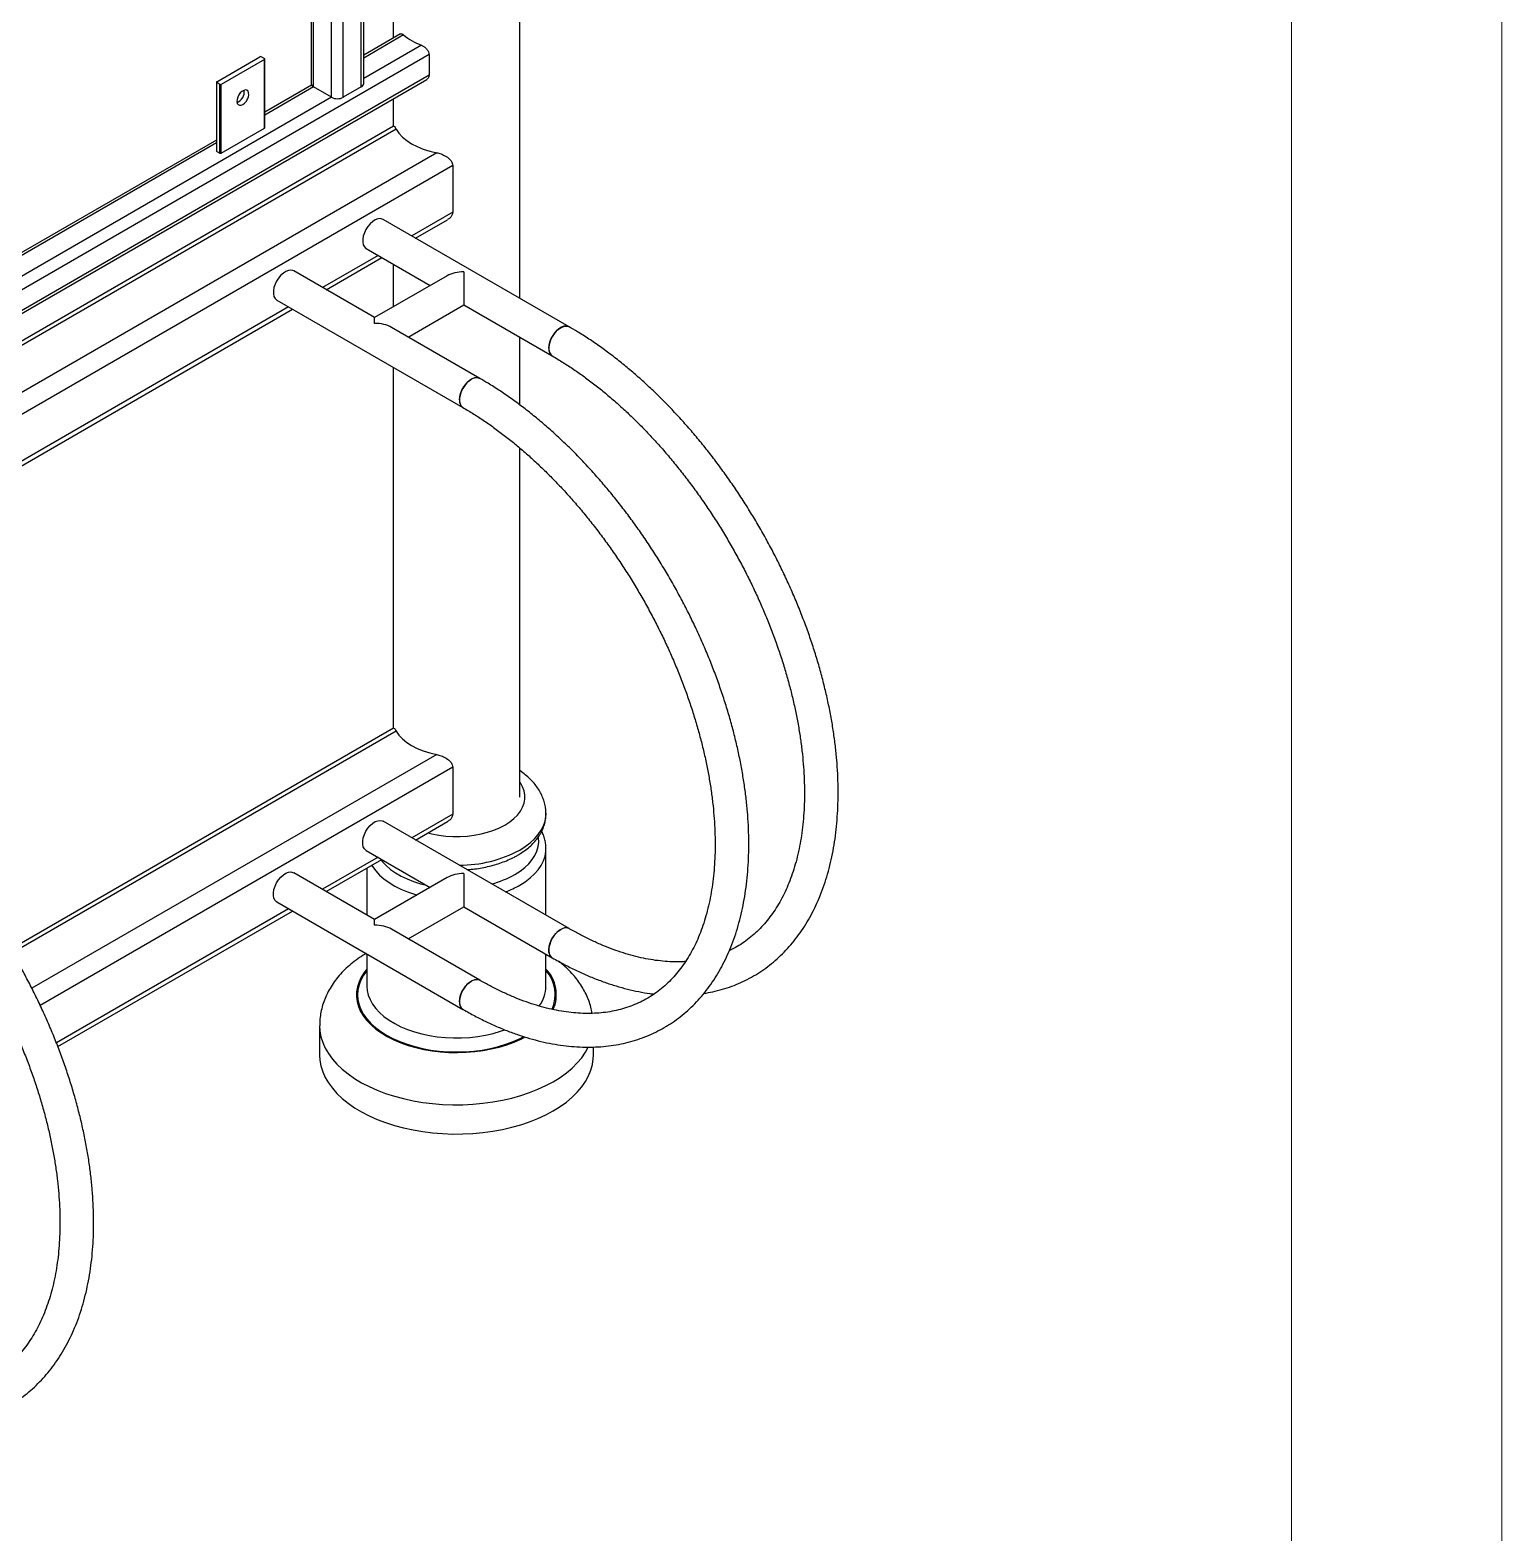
# Model space of a CAD drawing. Header units: millimetres. Extents: x 5333 to 11273, y -3184 to 1016.
# Drawn here: x 10574 to 11273, y -1076 to -362 of the extents above; entities that cross this region are included whole.
import ezdxf

# ---------------------------------------------------------------- set-up
doc = ezdxf.new("R2010")
doc.units = ezdxf.units.MM
doc.layers.add('tabelka', color=155, linetype='Continuous')

# ---------------------------------------------------------------- blocks, each defined once
blk = doc.blocks.new('izometria')
for p, q in [((-1419.06, 1828.38), (-1419.06, 2182.6)), ((-1479.36, 2102.76), (-1479.36, 1951.95)), ((-1494.46, 1928.81), (-1494.46, 2092.12)), ((-1493.29, 1930.45), (-1493.29, 2093.76)), ((-1508.6, 1923.92), (-1508.6, 2085.87)), ((-1502.95, 1923.92), (-1502.95, 2087.22)), ((-1518.26, 2080.3), (-1518.26, 1930.45)), ((-1517.09, 1928.81), (-1517.09, 2080.97)), ((-1475.84, 1953.98), (-1493.29, 1943.91)), ((-1474.34, 1953.49), (-1493.29, 1942.55)), ((-1465.86, 1948.59), (-1493.29, 1932.76)), ((-1462.25, 1944.14), (-2981.76, 1066.95)), ((-1563.05, 1931.27), (-1542.54, 1943.11)), ((-1540.42, 1941.88), (-1560.93, 1930.04)), ((-1541.84, 1943.11), (-1540.42, 1942.29)), ((-1540.42, 1909.22), (-1540.42, 1941.88)), ((-1540.28, 1909.42), (-1540.28, 1942.09)), ((-1462.25, 1944.14), (-1462.25, 1934.35)), ((-1462.25, 1934.35), (-2981.76, 1057.15)), ((-2981.76, 1055.8), (-1463.35, 1932.35)), ((-1563.2, 1931.06), (-1563.2, 1898.4)), ((-1561.64, 1930.04), (-1563.05, 1930.86)), ((-1563.05, 1898.2), (-1563.05, 1930.86)), ((-1561.64, 1897.38), (-1561.64, 1930.04)), ((-1560.93, 1897.38), (-1560.93, 1930.04)), ((-1518.01, 1929.64), (-1540.28, 1916.78)), ((-1517.09, 1928.81), (-1540.28, 1915.43)), ((-1508.6, 1923.92), (-1517.09, 1928.81)), ((-1494.46, 1928.81), (-1502.95, 1923.92)), ((-1508.6, 1923.92), (-2942.86, 1095.94)), ((-1479.36, 1923.12), (-1479.36, 1909.97)), ((-1479.08, 1910.13), (-2981.76, 1042.65)), ((-1477.85, 1908.68), (-2981.76, 1040.49)), ((-1560.93, 1897.38), (-1540.42, 1909.22)), ((-1563.2, 1903.55), (-1992.82, 1655.53)), ((-1563.2, 1902.2), (-1992.82, 1654.18)), ((-1458.62, 1897.58), (-2981.76, 1018.28)), ((-1451.02, 1891.51), (-2981.76, 1007.83)), ((-1563.05, 1898.2), (-1561.64, 1897.38)), ((-1451.02, 1891.51), (-1451.02, 1869.3)), ((-1395.71, 1814.9), (-1484.1, 1865.93)), ((-1451.02, 1869.3), (-1470.48, 1858.07)), ((-1468.6, 1856.98), (-1453.45, 1865.73)), ((-1486.48, 1848.83), (-1512.9, 1833.57)), ((-1492.1, 1852.07), (-1461.67, 1834.51)), ((-1488.1, 1819.25), (-1526.52, 1841.44)), ((-1511.03, 1832.49), (-1484.6, 1847.75)), ((-1479.36, 1844.72), (-1479.36, 1824.3)), ((-1453.67, 1839.13), (-1488.1, 1819.25)), ((-1534.52, 1827.58), (-1446.13, 1776.55)), ((-1528.91, 1824.34), (-1824.03, 1653.97)), ((-1822.16, 1652.88), (-1527.03, 1823.26)), ((-1472.1, 1810.02), (-1445.67, 1825.27)), ((-1445.67, 1825.27), (-1403.71, 1801.05)), ((-1438.14, 1790.41), (-1480.1, 1814.64)), ((-1419.06, 1777.74), (-1419.06, 1809.91)), ((-1479.36, 1795.73), (-1479.36, 1624.18)), ((-1419.06, 1591.58), (-1419.06, 1757.28)), ((-1479.08, 1624.34), (-1661.07, 1519.28)), ((-1477.85, 1622.89), (-1660.12, 1517.67)), ((-1458.62, 1611.79), (-1650.87, 1500.8)), ((-1451.02, 1605.72), (-1646.89, 1492.65)), ((-1451.02, 1605.72), (-1451.02, 1583.51)), ((-1395.71, 1529.11), (-1484.1, 1580.14)), ((-1451.02, 1583.51), (-1470.48, 1572.28)), ((-1468.6, 1571.2), (-1453.45, 1579.94)), ((-1486.48, 1563.04), (-1512.9, 1547.79)), ((-1492.1, 1566.28), (-1461.67, 1548.72)), ((-1406.71, 1535.46), (-1406.71, 1567.08)), ((-1406.71, 1566.96), (-1406.71, 1567.08)), ((-1511.03, 1546.7), (-1484.6, 1561.96)), ((-1491.71, 1557.86), (-1491.71, 1535.55)), ((-1488.1, 1533.46), (-1526.52, 1555.65)), ((-1453.67, 1553.34), (-1488.1, 1533.46)), ((-1534.52, 1541.79), (-1446.13, 1490.77)), ((-1528.91, 1538.55), (-1639.21, 1474.87)), ((-1638.51, 1473.11), (-1527.03, 1537.47)), ((-1472.1, 1524.23), (-1445.67, 1539.48)), ((-1445.67, 1539.48), (-1403.71, 1515.26)), ((-1438.14, 1504.62), (-1480.1, 1528.85)), ((-1491.71, 1517.07), (-1491.71, 1501.76)), ((-1406.71, 1501.76), (-1406.71, 1516.99)), ((-1491.71, 1501.76), (-1491.71, 1501.64)), ((-1514.21, 1482.98), (-1514.21, 1469.1)), ((-1384.21, 1469.1), (-1384.21, 1472.88))]:
    blk.add_line(p, q)
at = {"flags": 128}
for points in [[(-1550.67, 1920.45), (-1549.84, 1921.08), (-1549.08, 1921.94), (-1548.46, 1922.96), (-1548.04, 1924.05), (-1547.85, 1925.1), (-1547.91, 1926.04), (-1548.22, 1926.77), (-1548.75, 1927.22), (-1549.44, 1927.37), (-1550.25, 1927.19), (-1551.09, 1926.7), (-1551.9, 1925.95), (-1552.59, 1925), (-1553.12, 1923.94), (-1553.43, 1922.85), (-1553.49, 1921.85), (-1553.3, 1921.01), (-1552.88, 1920.41), (-1552.26, 1920.1), (-1551.5, 1920.12), (-1550.67, 1920.45)], [(-1477.85, 1908.68), (-1476.56, 1906.79), (-1474.89, 1904.99), (-1472.87, 1903.32), (-1470.53, 1901.8), (-1467.89, 1900.45), (-1465, 1899.29), (-1461.9, 1898.32), (-1458.62, 1897.58)], [(-1484.1, 1865.93), (-1484.43, 1866.09), (-1485.45, 1866.3), (-1486.58, 1866.17), (-1487.79, 1865.7), (-1489.01, 1864.92), (-1490.19, 1863.86), (-1491.27, 1862.58), (-1492.2, 1861.12), (-1492.94, 1859.57), (-1493.46, 1857.99), (-1493.72, 1856.46), (-1493.72, 1855.05), (-1493.46, 1853.82), (-1492.94, 1852.83), (-1492.2, 1852.14), (-1492.1, 1852.07)], [(-1526.52, 1841.44), (-1526.86, 1841.6), (-1527.87, 1841.81), (-1529.01, 1841.68), (-1530.22, 1841.21), (-1531.44, 1840.43), (-1532.62, 1839.37), (-1533.7, 1838.08), (-1534.63, 1836.63), (-1535.37, 1835.08), (-1535.88, 1833.5), (-1536.15, 1831.97), (-1536.15, 1830.56), (-1535.88, 1829.33), (-1535.37, 1828.34), (-1534.63, 1827.65), (-1534.52, 1827.58)], [(-1445.67, 1841.04), (-1445.67, 1839.81), (-1445.67, 1838.41), (-1445.67, 1836.9), (-1445.67, 1835.31), (-1445.67, 1833.7), (-1445.67, 1832.12), (-1445.67, 1830.61), (-1445.67, 1829.21), (-1445.67, 1827.98), (-1445.67, 1826.94), (-1445.67, 1826.14), (-1445.67, 1825.59), (-1445.67, 1825.31), (-1445.67, 1825.27)], [(-1488.1, 1816.55), (-1488.1, 1817.64), (-1488.1, 1818.47), (-1488.1, 1819.01), (-1488.1, 1819.24), (-1488.1, 1819.25)], [(-1405.37, 1804.71), (-1405.23, 1806.19), (-1404.84, 1807.75), (-1404.21, 1809.33), (-1403.37, 1810.84), (-1402.36, 1812.22), (-1401.22, 1813.4), (-1400.01, 1814.32), (-1398.79, 1814.95), (-1397.61, 1815.25), (-1396.53, 1815.21), (-1395.71, 1814.9)], [(-1395.71, 1814.9), (-1396.05, 1815.07), (-1397.06, 1815.28), (-1398.2, 1815.14), (-1399.4, 1814.67), (-1400.62, 1813.89), (-1401.8, 1812.84), (-1402.88, 1811.55), (-1403.82, 1810.1), (-1404.56, 1808.55), (-1405.07, 1806.97), (-1405.33, 1805.44), (-1405.33, 1804.02), (-1405.07, 1802.79), (-1404.56, 1801.81), (-1403.82, 1801.11), (-1403.71, 1801.05)], [(-1447.79, 1780.22), (-1447.66, 1781.7), (-1447.27, 1783.26), (-1446.64, 1784.84), (-1445.8, 1786.35), (-1444.78, 1787.72), (-1443.65, 1788.9), (-1442.44, 1789.83), (-1441.22, 1790.46), (-1440.04, 1790.76), (-1438.96, 1790.72), (-1438.13, 1790.41)], [(-1438.14, 1790.41), (-1438.47, 1790.58), (-1439.49, 1790.78), (-1440.62, 1790.65), (-1441.83, 1790.18), (-1443.05, 1789.4), (-1444.23, 1788.34), (-1445.31, 1787.06), (-1446.24, 1785.6), (-1446.98, 1784.05), (-1447.5, 1782.47), (-1447.76, 1780.94), (-1447.76, 1779.53), (-1447.5, 1778.3), (-1446.98, 1777.32), (-1446.24, 1776.62), (-1446.13, 1776.55)], [(-1477.85, 1622.89), (-1476.56, 1621), (-1474.89, 1619.2), (-1472.87, 1617.54), (-1470.53, 1616.01), (-1467.89, 1614.66), (-1465, 1613.5), (-1461.9, 1612.53), (-1458.62, 1611.79)], [(-1426.22, 1578.31), (-1423.94, 1579.77), (-1421.94, 1581.36), (-1420.24, 1583.06), (-1418.86, 1584.85), (-1417.8, 1586.72), (-1417.1, 1588.64), (-1416.74, 1590.6), (-1416.74, 1592.56), (-1417.1, 1594.51), (-1417.8, 1596.43), (-1418.86, 1598.3), (-1419.06, 1598.6)], [(-1419.15, 1566.42), (-1416.55, 1568.07), (-1414.21, 1569.85), (-1412.16, 1571.75), (-1410.42, 1573.74), (-1409, 1575.82), (-1407.91, 1577.96), (-1407.17, 1580.16), (-1406.77, 1582.38), (-1406.73, 1584.57)], [(-1406.73, 1584.57), (-1406.73, 1584.61), (-1406.74, 1584.7)], [(-1492.1, 1566.28), (-1492.2, 1566.35), (-1492.94, 1567.05), (-1493.46, 1568.03), (-1493.72, 1569.26), (-1493.72, 1570.67), (-1493.46, 1572.2), (-1492.94, 1573.78), (-1492.2, 1575.33), (-1491.27, 1576.79), (-1490.19, 1578.07), (-1489.01, 1579.13), (-1487.79, 1579.91), (-1486.58, 1580.38), (-1485.45, 1580.51), (-1484.43, 1580.3), (-1484.1, 1580.14)], [(-1462.82, 1574.53), (-1460.86, 1574.06), (-1457.62, 1573.45), (-1454.29, 1573.04), (-1450.91, 1572.84), (-1447.5, 1572.84), (-1444.12, 1573.04), (-1440.79, 1573.45), (-1437.56, 1574.06), (-1434.45, 1574.86), (-1431.5, 1575.84), (-1428.75, 1576.99), (-1426.22, 1578.31)], [(-1421.55, 1554.81), (-1419.05, 1556.4), (-1416.82, 1558.12), (-1414.88, 1559.95), (-1413.25, 1561.88), (-1411.95, 1563.9), (-1410.99, 1565.97), (-1410.37, 1568.09), (-1410.11, 1570.24), (-1410.2, 1572.38), (-1410.22, 1572.56)], [(-1419.15, 1549.73), (-1416.55, 1551.38), (-1414.21, 1553.16), (-1412.16, 1555.06), (-1410.42, 1557.05), (-1409, 1559.13), (-1407.91, 1561.27), (-1407.17, 1563.46), (-1406.77, 1565.69), (-1406.71, 1566.96)], [(-1534.52, 1541.79), (-1534.63, 1541.86), (-1535.37, 1542.55), (-1535.88, 1543.54), (-1536.15, 1544.77), (-1536.15, 1546.18), (-1535.88, 1547.71), (-1535.37, 1549.29), (-1534.63, 1550.84), (-1533.7, 1552.29), (-1532.62, 1553.58), (-1531.44, 1554.64), (-1530.22, 1555.42), (-1529.01, 1555.89), (-1527.87, 1556.02), (-1526.86, 1555.81), (-1526.52, 1555.65)], [(-1489.44, 1559.17), (-1489.09, 1558.6), (-1487.59, 1556.54), (-1485.77, 1554.57), (-1483.65, 1552.71), (-1481.24, 1550.96), (-1478.57, 1549.34), (-1475.65, 1547.87), (-1472.52, 1546.57), (-1469.19, 1545.43), (-1467.99, 1545.07)], [(-1485.03, 1561.71), (-1484.38, 1560.91), (-1482.6, 1559.02), (-1480.51, 1557.24), (-1478.15, 1555.59), (-1475.51, 1554.07), (-1472.64, 1552.7), (-1469.56, 1551.49), (-1466.29, 1550.46), (-1463.45, 1549.75)], [(-1445.67, 1555.25), (-1445.67, 1554.02), (-1445.67, 1552.62), (-1445.67, 1551.11), (-1445.67, 1549.53), (-1445.67, 1547.92), (-1445.67, 1546.33), (-1445.67, 1544.82), (-1445.67, 1543.42), (-1445.67, 1542.19), (-1445.67, 1541.15), (-1445.67, 1540.35), (-1445.67, 1539.8), (-1445.67, 1539.52), (-1445.67, 1539.48)], [(-1488.1, 1530.76), (-1488.1, 1531.85), (-1488.1, 1532.68), (-1488.1, 1533.22), (-1488.1, 1533.45), (-1488.1, 1533.46)], [(-1395.71, 1529.11), (-1395.82, 1529.17), (-1396.79, 1529.47), (-1397.9, 1529.42), (-1399.1, 1529.03), (-1400.32, 1528.33), (-1401.51, 1527.33), (-1402.62, 1526.1), (-1403.6, 1524.68), (-1404.39, 1523.15), (-1404.96, 1521.57), (-1405.29, 1520.02), (-1405.36, 1518.57), (-1405.16, 1517.29), (-1404.71, 1516.24), (-1404.02, 1515.47), (-1403.71, 1515.26)], [(-1403.71, 1515.26), (-1404.39, 1515.82), (-1404.96, 1516.73), (-1405.29, 1517.91), (-1405.36, 1519.28), (-1405.16, 1520.79), (-1404.71, 1522.36), (-1404.02, 1523.93), (-1403.13, 1525.41), (-1402.08, 1526.74), (-1400.92, 1527.86), (-1399.71, 1528.72)], [(-1491.71, 1509.92), (-1492.99, 1508.31), (-1494.41, 1506.09), (-1495.5, 1503.82), (-1496.24, 1501.5), (-1496.64, 1499.15), (-1496.68, 1496.79), (-1496.37, 1494.44), (-1495.72, 1492.11), (-1494.72, 1489.82), (-1493.38, 1487.59), (-1491.71, 1485.44), (-1489.73, 1483.37), (-1487.45, 1481.41), (-1484.89, 1479.58), (-1482.06, 1477.87), (-1478.99, 1476.32), (-1475.7, 1474.92), (-1472.21, 1473.69), (-1468.56, 1472.63), (-1464.76, 1471.77), (-1460.84, 1471.09), (-1456.84, 1470.61), (-1452.78, 1470.33), (-1448.69, 1470.26), (-1444.61, 1470.38), (-1440.57, 1470.71), (-1436.58, 1471.24), (-1432.69, 1471.96), (-1428.93, 1472.88), (-1425.31, 1473.98), (-1421.87, 1475.25), (-1418.63, 1476.69), (-1416.72, 1477.67)], [(-1491.71, 1509.26), (-1491.8, 1509.14), (-1493.37, 1506.96), (-1494.6, 1504.7), (-1495.49, 1502.39), (-1496.03, 1500.04), (-1496.21, 1497.68), (-1496.03, 1495.31), (-1495.49, 1492.96), (-1494.6, 1490.65), (-1493.37, 1488.4), (-1491.8, 1486.21), (-1489.91, 1484.11), (-1487.71, 1482.11), (-1485.21, 1480.23), (-1482.44, 1478.49), (-1479.42, 1476.89), (-1476.16, 1475.45), (-1472.71, 1474.18), (-1469.07, 1473.08), (-1465.28, 1472.18), (-1461.37, 1471.47), (-1457.37, 1470.95), (-1453.3, 1470.65), (-1449.21, 1470.54), (-1445.11, 1470.65), (-1441.04, 1470.95), (-1437.04, 1471.47), (-1433.13, 1472.18), (-1429.34, 1473.08), (-1425.71, 1474.18), (-1422.25, 1475.45), (-1419, 1476.89), (-1417.17, 1477.82)], [(-1491.71, 1501.64), (-1491.57, 1499.81), (-1491.09, 1497.59), (-1490.26, 1495.41), (-1489.09, 1493.28), (-1487.59, 1491.22), (-1485.77, 1489.25), (-1483.65, 1487.38), (-1481.24, 1485.63), (-1478.57, 1484.02), (-1475.65, 1482.55), (-1472.52, 1481.24), (-1469.19, 1480.1), (-1465.69, 1479.14), (-1462.06, 1478.37), (-1458.33, 1477.79), (-1454.51, 1477.42), (-1450.66, 1477.24), (-1446.79, 1477.26), (-1442.94, 1477.49), (-1439.14, 1477.92), (-1435.43, 1478.55), (-1431.83, 1479.37), (-1428.38, 1480.37), (-1426.38, 1481.06)], [(-1447.79, 1494.43), (-1447.66, 1495.91), (-1447.27, 1497.47), (-1446.64, 1499.05), (-1445.8, 1500.56), (-1444.78, 1501.94), (-1443.65, 1503.11), (-1442.44, 1504.04), (-1441.22, 1504.67), (-1440.04, 1504.97), (-1438.96, 1504.93), (-1438.14, 1504.62)], [(-1438.14, 1504.62), (-1438.47, 1504.79), (-1439.49, 1504.99), (-1440.62, 1504.86), (-1441.83, 1504.39), (-1443.05, 1503.61), (-1444.23, 1502.55), (-1445.31, 1501.27), (-1446.24, 1499.82), (-1446.98, 1498.26), (-1447.5, 1496.68), (-1447.76, 1495.15), (-1447.76, 1493.74), (-1447.5, 1492.51), (-1446.98, 1491.53), (-1446.24, 1490.83), (-1446.13, 1490.77)], [(-1514.21, 1482.96), (-1514.07, 1480.55), (-1513.58, 1477.79), (-1512.74, 1475.06), (-1511.56, 1472.38), (-1510.03, 1469.75), (-1508.17, 1467.19), (-1505.99, 1464.72), (-1503.5, 1462.35), (-1500.71, 1460.09), (-1497.64, 1457.96), (-1494.31, 1455.96), (-1490.73, 1454.11), (-1486.92, 1452.42), (-1482.91, 1450.89), (-1478.72, 1449.54), (-1474.36, 1448.38), (-1469.86, 1447.4), (-1465.25, 1446.62), (-1460.56, 1446.03), (-1455.8, 1445.65), (-1451.01, 1445.47), (-1446.2, 1445.49), (-1441.42, 1445.72), (-1436.67, 1446.16), (-1432, 1446.79), (-1427.41, 1447.63), (-1422.95, 1448.65), (-1418.63, 1449.86), (-1414.48, 1451.26), (-1410.52, 1452.83), (-1406.76, 1454.56), (-1403.24, 1456.44)], [(-1403.24, 1456.44), (-1399.98, 1458.48), (-1396.98, 1460.64), (-1394.26, 1462.93), (-1391.85, 1465.33), (-1389.74, 1467.82), (-1387.97, 1470.4), (-1386.62, 1472.84)], [(-1514.21, 1469.1), (-1514.07, 1466.67), (-1513.58, 1463.91), (-1512.74, 1461.18), (-1511.56, 1458.49), (-1510.03, 1455.87), (-1508.17, 1453.31), (-1505.99, 1450.84), (-1503.5, 1448.47), (-1500.71, 1446.21), (-1497.64, 1444.07), (-1494.31, 1442.08), (-1490.73, 1440.23), (-1486.92, 1438.54), (-1482.91, 1437.01), (-1478.72, 1435.66), (-1474.36, 1434.5), (-1469.86, 1433.52), (-1465.25, 1432.73), (-1460.56, 1432.15), (-1455.8, 1431.77), (-1451.01, 1431.59), (-1446.2, 1431.61), (-1441.42, 1431.84), (-1436.67, 1432.28), (-1432, 1432.91), (-1427.41, 1433.74), (-1422.95, 1434.77), (-1418.63, 1435.98), (-1414.48, 1437.38), (-1410.52, 1438.94), (-1406.76, 1440.68), (-1403.24, 1442.56)], [(-1403.24, 1442.56), (-1399.98, 1444.6), (-1396.98, 1446.76), (-1394.26, 1449.05), (-1391.85, 1451.45), (-1389.74, 1453.94), (-1387.97, 1456.52), (-1386.53, 1459.16), (-1385.43, 1461.86), (-1384.67, 1464.6), (-1384.28, 1467.36), (-1384.21, 1469.1)]]:
    blk.add_lwpolyline(points, dxfattribs=at)
for centre, radius, start, end in [((-1456.17, 1975.17), 28.28, 230.02869, 249.97669), ((-1542.19, 1942.42), 0.769, 62.61286, 117.38869), ((-1540.5, 1942.09), 0.218, 290.78546, 69.20989), ((-1562.97, 1931.06), 0.218, 110.78546, 249.20989), ((-1561.28, 1930.73), 0.769, 242.61286, 297.38869), ((-1555.61, 1926.57), 5.62, 292.8663, 7.13945), ((-1516.26, 1930.65), 2.01, 185.6944, 245.62499), ((-1495.29, 1930.65), 2.01, 294.37186, 354.3093), ((-1505.77, 1929.37), 6.15, 242.60964, 297.39092), ((-1540.53, 1909.45), 0.252, 294.3842, 354.29239), ((-1562.95, 1898.43), 0.252, 185.70058, 245.61881), ((-1561.28, 1898.07), 0.769, 242.61286, 297.38869), ((-1401.43, 1804.28), 3.96, 173.82015, 234.80949), ((-1443.86, 1779.79), 3.96, 173.82202, 234.80486), ((-1447.83, 1620.15), 60.9, 269.92634, 298.09158), ((-1444.47, 1595.5), 46.7, 284.83933, 299.38559), ((-1442.43, 1590.53), 46.97, 290.57693, 299.70603), ((-1397.37, 1525.52), 3.96, 65.15967, 126.17971), ((-1419.39, 1497.74), 17.59, 336.31445, 43.85761), ((-1419.63, 1497.72), 17.33, 336.40063, 41.78251), ((-1422.73, 1502.03), 16.02, 322.94069, 359.03859), ((-1443.86, 1494), 3.96, 173.81839, 234.83306)]:
    blk.add_arc(centre, radius, start, end)
for centre, start_param, end_param in [((-1445.67, 1834.51), 1.570796, 2.356113), ((-1488.1, 1810.02), 0.785479, 1.570796), ((-1445.67, 1548.72), 1.570796, 2.356113), ((-1488.1, 1524.23), 0.785479, 1.570796)]:
    blk.add_ellipse(centre, major_axis=(11.31, 0), ratio=0.577382, start_param=start_param, end_param=end_param)
for points, knots in [([(-1475.82, 1953.95), (-1475.78, 1953.98), (-1475.62, 1954.15), (-1475.13, 1954.04), (-1474.63, 1953.74), (-1474.36, 1953.51), (-1474.34, 1953.49)], [0, 0, 0, 0, 0.1022852, 0.5315496, 0.9733581, 1, 1, 1, 1]), ([(-1465.86, 1948.59), (-1465.5, 1948.43), (-1464.74, 1948.08), (-1463.66, 1947.19), (-1462.79, 1946.09), (-1462.31, 1945.02), (-1462.27, 1944.39), (-1462.25, 1944.14)], [0, 0, 0, 0, 0.201773, 0.421678, 0.644455, 0.862093, 1, 1, 1, 1]), ([(-1462.25, 1934.35), (-1462.29, 1934.01), (-1462.37, 1933.33), (-1462.83, 1932.66), (-1463.25, 1932.46), (-1463.38, 1932.4)], [0, 0, 0, 0, 0.409414, 0.818383, 1, 1, 1, 1]), ([(-1479.03, 1910.04), (-1478.99, 1910.09), (-1478.87, 1910.24), (-1478.48, 1909.73), (-1478.04, 1908.99), (-1477.85, 1908.68)], [0, 0, 0, 0, 0.205026, 0.65878, 1, 1, 1, 1]), ([(-1458.62, 1897.58), (-1457.93, 1897.41), (-1456.37, 1897.03), (-1454.01, 1895.87), (-1452.15, 1894.37), (-1451.16, 1892.81), (-1451.06, 1891.91), (-1451.02, 1891.51)], [0, 0, 0, 0, 0.195915, 0.441417, 0.701353, 0.86928, 1, 1, 1, 1]), ([(-1451.02, 1869.3), (-1451.09, 1868.81), (-1451.23, 1867.84), (-1452.14, 1866.58), (-1453.05, 1866.06), (-1453.49, 1865.8)], [0, 0, 0, 0, 0.339503, 0.677322, 1, 1, 1, 1]), ([(-1331.73, 1498.33), (-1330.31, 1498.58), (-1327.32, 1499.1), (-1322.91, 1500.26), (-1318.48, 1501.72), (-1314.2, 1503.47), (-1310.08, 1505.5), (-1306.11, 1507.8), (-1302.31, 1510.37), (-1298.69, 1513.2), (-1295.24, 1516.29), (-1291.97, 1519.64), (-1288.88, 1523.24), (-1285.99, 1527.09), (-1283.3, 1531.18), (-1280.8, 1535.51), (-1278.52, 1540.06), (-1276.45, 1544.84), (-1274.59, 1549.83), (-1272.96, 1555.03), (-1271.55, 1560.42), (-1270.37, 1565.99), (-1269.42, 1571.74), (-1268.71, 1577.64), (-1268.22, 1583.7), (-1267.97, 1589.89), (-1267.95, 1596.22), (-1268.16, 1602.65), (-1268.6, 1609.2), (-1269.26, 1615.83), (-1270.16, 1622.54), (-1271.28, 1629.33), (-1272.62, 1636.17), (-1274.18, 1643.06), (-1275.96, 1649.98), (-1277.95, 1656.93), (-1280.14, 1663.89), (-1282.54, 1670.85), (-1285.15, 1677.8), (-1287.94, 1684.73), (-1290.93, 1691.62), (-1294.1, 1698.47), (-1297.45, 1705.25), (-1300.98, 1711.97), (-1304.67, 1718.61), (-1308.53, 1725.16), (-1312.54, 1731.61), (-1316.7, 1737.94), (-1321, 1744.15), (-1325.43, 1750.23), (-1329.99, 1756.16), (-1334.68, 1761.93), (-1339.47, 1767.55), (-1344.37, 1772.98), (-1349.36, 1778.24), (-1354.44, 1783.3), (-1359.6, 1788.15), (-1364.84, 1792.8), (-1370.14, 1797.23), (-1375.49, 1801.44), (-1380.89, 1805.41), (-1386.32, 1809.14), (-1391.27, 1812.3), (-1394.4, 1814.14), (-1395.71, 1814.9)], [0, 0, 0, 0, 0.0144221, 0.0303176, 0.0461473, 0.0619213, 0.0776533, 0.0933594, 0.1090572, 0.124759, 0.1404825, 0.1562439, 0.1720567, 0.1879313, 0.2038742, 0.2198881, 0.2359722, 0.2521226, 0.268333, 0.2845958, 0.3009022, 0.3172437, 0.3336123, 0.3500002, 0.3664013, 0.38281, 0.399222, 0.4156331, 0.4320408, 0.4484434, 0.4648399, 0.4812295, 0.4976119, 0.5139871, 0.5303552, 0.5467167, 0.5630718, 0.5794211, 0.5957653, 0.612105, 0.6284408, 0.6447735, 0.6611037, 0.6774324, 0.69376, 0.7100874, 0.7264152, 0.7427441, 0.7590747, 0.7754079, 0.7917443, 0.8080847, 0.8244299, 0.8407804, 0.8571371, 0.8735006, 0.8898715, 0.9062502, 0.9226372, 0.9390328, 0.955437, 0.9718497, 0.9882702, 1, 1, 1, 1]), ([(-1403.71, 1801.05), (-1402.83, 1800.53), (-1400.28, 1799.04), (-1396.04, 1796.37), (-1391.01, 1792.97), (-1385.99, 1789.32), (-1381, 1785.44), (-1376.03, 1781.32), (-1371.11, 1776.99), (-1366.23, 1772.44), (-1361.42, 1767.68), (-1356.68, 1762.73), (-1352.02, 1757.59), (-1347.45, 1752.27), (-1342.98, 1746.79), (-1338.62, 1741.15), (-1334.38, 1735.36), (-1330.26, 1729.43), (-1326.27, 1723.38), (-1322.43, 1717.22), (-1318.73, 1710.96), (-1315.19, 1704.61), (-1311.81, 1698.18), (-1308.6, 1691.69), (-1305.57, 1685.15), (-1302.71, 1678.57), (-1300.05, 1671.97), (-1297.57, 1665.35), (-1295.29, 1658.74), (-1293.21, 1652.13), (-1291.34, 1645.56), (-1289.67, 1639.02), (-1288.21, 1632.54), (-1286.96, 1626.12), (-1285.93, 1619.78), (-1285.11, 1613.52), (-1284.5, 1607.38), (-1284.11, 1601.34), (-1283.94, 1595.43), (-1283.98, 1589.66), (-1284.23, 1584.04), (-1284.7, 1578.58), (-1285.37, 1573.29), (-1286.25, 1568.17), (-1287.33, 1563.25), (-1288.62, 1558.52), (-1290.09, 1553.99), (-1291.76, 1549.67), (-1293.62, 1545.57), (-1295.67, 1541.69), (-1297.9, 1538.04), (-1300.31, 1534.61), (-1302.91, 1531.42), (-1305.68, 1528.46), (-1308.63, 1525.75), (-1311.76, 1523.28), (-1315.07, 1521.09), (-1317.7, 1519.55), (-1319.29, 1518.84), (-1319.65, 1518.68)], [0, 0, 0, 0, 0.009313, 0.02708, 0.044855, 0.062637, 0.080428, 0.098228, 0.116038, 0.133857, 0.151684, 0.169521, 0.187365, 0.205216, 0.223073, 0.240936, 0.258804, 0.276676, 0.294551, 0.312428, 0.330306, 0.348184, 0.366062, 0.383938, 0.401812, 0.419682, 0.437548, 0.455408, 0.473262, 0.49111, 0.508949, 0.52678, 0.544602, 0.562413, 0.580215, 0.598006, 0.615786, 0.633555, 0.651315, 0.669066, 0.68681, 0.704549, 0.722287, 0.740028, 0.757777, 0.775541, 0.79333, 0.811155, 0.829029, 0.846968, 0.864989, 0.883108, 0.901341, 0.919702, 0.938194, 0.956813, 0.975538, 0.994337, 1, 1, 1, 1]), ([(-1446.13, 1490.77), (-1445.17, 1490.21), (-1442.37, 1488.62), (-1437.73, 1486.19), (-1432.23, 1483.55), (-1426.74, 1481.2), (-1421.27, 1479.13), (-1415.83, 1477.34), (-1410.42, 1475.84), (-1405.07, 1474.64), (-1399.78, 1473.74), (-1394.56, 1473.13), (-1389.42, 1472.82), (-1384.37, 1472.82), (-1379.43, 1473.11), (-1374.61, 1473.7), (-1369.9, 1474.59), (-1365.34, 1475.77), (-1360.91, 1477.23), (-1356.63, 1478.98), (-1352.5, 1481.01), (-1348.54, 1483.31), (-1344.74, 1485.87), (-1341.11, 1488.71), (-1337.66, 1491.8), (-1334.39, 1495.15), (-1331.31, 1498.75), (-1328.42, 1502.6), (-1325.72, 1506.69), (-1323.23, 1511.02), (-1320.95, 1515.57), (-1318.87, 1520.35), (-1317.02, 1525.34), (-1315.39, 1530.54), (-1313.98, 1535.93), (-1312.8, 1541.5), (-1311.85, 1547.24), (-1311.13, 1553.15), (-1310.65, 1559.21), (-1310.39, 1565.4), (-1310.37, 1571.72), (-1310.58, 1578.16), (-1311.02, 1584.7), (-1311.69, 1591.34), (-1312.59, 1598.05), (-1313.71, 1604.84), (-1315.05, 1611.68), (-1316.61, 1618.57), (-1318.38, 1625.49), (-1320.37, 1632.44), (-1322.57, 1639.4), (-1324.97, 1646.36), (-1327.57, 1653.31), (-1330.37, 1660.24), (-1333.36, 1667.13), (-1336.53, 1673.97), (-1339.88, 1680.76), (-1343.41, 1687.48), (-1347.1, 1694.12), (-1350.95, 1700.67), (-1354.96, 1707.12), (-1359.12, 1713.45), (-1363.42, 1719.66), (-1367.86, 1725.74), (-1372.42, 1731.67), (-1377.1, 1737.44), (-1381.89, 1743.05), (-1386.79, 1748.49), (-1391.79, 1753.74), (-1396.87, 1758.8), (-1402.03, 1763.66), (-1407.26, 1768.31), (-1412.56, 1772.74), (-1417.91, 1776.95), (-1423.31, 1780.92), (-1428.75, 1784.64), (-1433.7, 1787.8), (-1436.83, 1789.64), (-1438.14, 1790.41)], [0, 0, 0, 0, 0.007103, 0.020545, 0.033992, 0.047438, 0.060878, 0.074309, 0.087726, 0.101121, 0.114488, 0.12782, 0.141109, 0.154347, 0.16753, 0.180654, 0.193717, 0.20672, 0.21967, 0.232575, 0.245445, 0.258294, 0.271136, 0.283981, 0.296844, 0.309738, 0.322675, 0.335661, 0.348704, 0.361805, 0.374963, 0.388175, 0.401436, 0.414741, 0.428081, 0.441449, 0.45484, 0.468247, 0.481664, 0.495088, 0.508514, 0.52194, 0.535363, 0.548782, 0.562195, 0.575603, 0.589005, 0.602402, 0.615792, 0.629177, 0.642557, 0.655932, 0.669303, 0.68267, 0.696034, 0.709396, 0.722755, 0.736113, 0.749471, 0.762828, 0.776185, 0.789544, 0.802903, 0.816265, 0.82963, 0.842998, 0.856369, 0.869745, 0.883126, 0.896513, 0.909906, 0.923305, 0.936711, 0.950124, 0.963544, 0.976971, 0.990404, 1, 1, 1, 1]), ([(-1446.13, 1776.55), (-1445.26, 1776.04), (-1442.7, 1774.55), (-1438.47, 1771.88), (-1433.44, 1768.48), (-1428.42, 1764.83), (-1423.42, 1760.94), (-1418.46, 1756.83), (-1413.53, 1752.49), (-1408.66, 1747.94), (-1403.85, 1743.19), (-1399.11, 1738.24), (-1394.45, 1733.1), (-1389.88, 1727.78), (-1385.41, 1722.3), (-1381.05, 1716.65), (-1376.8, 1710.86), (-1372.68, 1704.94), (-1368.7, 1698.89), (-1364.85, 1692.73), (-1361.15, 1686.47), (-1357.61, 1680.12), (-1354.24, 1673.69), (-1351.03, 1667.2), (-1347.99, 1660.66), (-1345.14, 1654.08), (-1342.47, 1647.48), (-1340, 1640.86), (-1337.72, 1634.24), (-1335.64, 1627.64), (-1333.76, 1621.06), (-1332.09, 1614.53), (-1330.64, 1608.04), (-1329.39, 1601.62), (-1328.35, 1595.28), (-1327.53, 1589.03), (-1326.93, 1582.88), (-1326.54, 1576.85), (-1326.37, 1570.94), (-1326.41, 1565.17), (-1326.66, 1559.55), (-1327.12, 1554.09), (-1327.8, 1548.8), (-1328.68, 1543.68), (-1329.76, 1538.76), (-1331.04, 1534.03), (-1332.52, 1529.5), (-1334.19, 1525.18), (-1336.05, 1521.08), (-1338.1, 1517.2), (-1340.33, 1513.54), (-1342.74, 1510.12), (-1345.33, 1506.92), (-1348.1, 1503.97), (-1351.06, 1501.25), (-1354.18, 1498.79), (-1357.49, 1496.58), (-1360.96, 1494.64), (-1364.59, 1492.97), (-1368.38, 1491.58), (-1372.3, 1490.46), (-1376.35, 1489.63), (-1380.51, 1489.08), (-1384.79, 1488.82), (-1389.17, 1488.83), (-1393.65, 1489.12), (-1398.21, 1489.68), (-1402.86, 1490.52), (-1407.58, 1491.64), (-1412.38, 1493.03), (-1417.23, 1494.68), (-1422.14, 1496.61), (-1427.09, 1498.8), (-1431.99, 1501.22), (-1435.67, 1503.21), (-1437.7, 1504.37), (-1438.14, 1504.62)], [0, 0, 0, 0, 0.007128, 0.020725, 0.034329, 0.047938, 0.061555, 0.075178, 0.088808, 0.102445, 0.116089, 0.12974, 0.143397, 0.157059, 0.170726, 0.184397, 0.198072, 0.21175, 0.22543, 0.239112, 0.252795, 0.266478, 0.28016, 0.293842, 0.307521, 0.321197, 0.334871, 0.34854, 0.362204, 0.375863, 0.389517, 0.403163, 0.416803, 0.430435, 0.444059, 0.457675, 0.471283, 0.484882, 0.498474, 0.51206, 0.52564, 0.539216, 0.552792, 0.56637, 0.579953, 0.593549, 0.607164, 0.620806, 0.634486, 0.648215, 0.662007, 0.675874, 0.689829, 0.70388, 0.718033, 0.732283, 0.746614, 0.761001, 0.775408, 0.789784, 0.804098, 0.818326, 0.832456, 0.846487, 0.860424, 0.87428, 0.888065, 0.901794, 0.915479, 0.929131, 0.942758, 0.95637, 0.969972, 0.983569, 0.996441, 1, 1, 1, 1]), ([(-1479.03, 1624.25), (-1478.99, 1624.3), (-1478.87, 1624.45), (-1478.48, 1623.94), (-1478.04, 1623.21), (-1477.85, 1622.89)], [0, 0, 0, 0, 0.205023, 0.658779, 1, 1, 1, 1]), ([(-1685.29, 1294.23), (-1683.87, 1294.48), (-1680.88, 1295), (-1676.46, 1296.16), (-1672.04, 1297.62), (-1667.76, 1299.37), (-1663.63, 1301.4), (-1659.67, 1303.7), (-1655.87, 1306.26), (-1652.24, 1309.1), (-1648.79, 1312.19), (-1645.52, 1315.54), (-1642.44, 1319.14), (-1639.54, 1322.99), (-1636.85, 1327.08), (-1634.36, 1331.41), (-1632.07, 1335.96), (-1630, 1340.74), (-1628.15, 1345.73), (-1626.51, 1350.93), (-1625.11, 1356.32), (-1623.93, 1361.89), (-1622.98, 1367.63), (-1622.26, 1373.54), (-1621.77, 1379.6), (-1621.52, 1385.79), (-1621.5, 1392.11), (-1621.71, 1398.55), (-1622.15, 1405.09), (-1622.82, 1411.73), (-1623.71, 1418.44), (-1624.83, 1425.23), (-1626.17, 1432.07), (-1627.74, 1438.96), (-1629.51, 1445.88), (-1631.5, 1452.83), (-1633.7, 1459.79), (-1636.1, 1466.75), (-1638.7, 1473.7), (-1641.5, 1480.63), (-1644.48, 1487.52), (-1647.65, 1494.36), (-1651.01, 1501.15), (-1654.53, 1507.87), (-1658.23, 1514.51), (-1662.08, 1521.06), (-1666.09, 1527.51), (-1670.25, 1533.84), (-1674.55, 1540.05), (-1678.99, 1546.13), (-1683.55, 1552.06), (-1688.23, 1557.83), (-1693.02, 1563.44), (-1697.92, 1568.88), (-1702.91, 1574.13), (-1708, 1579.19), (-1713.16, 1584.05), (-1718.39, 1588.7), (-1723.69, 1593.13), (-1729.04, 1597.34), (-1734.44, 1601.31), (-1739.88, 1605.03), (-1744.82, 1608.19), (-1747.96, 1610.03), (-1749.26, 1610.8)], [0, 0, 0, 0, 0.0144221, 0.0303176, 0.0461473, 0.0619213, 0.0776533, 0.0933594, 0.1090572, 0.124759, 0.1404825, 0.1562439, 0.1720567, 0.1879313, 0.2038742, 0.2198881, 0.2359722, 0.2521226, 0.268333, 0.2845958, 0.3009022, 0.3172437, 0.3336123, 0.3500002, 0.3664013, 0.38281, 0.399222, 0.4156331, 0.4320408, 0.4484434, 0.4648399, 0.4812295, 0.4976119, 0.5139871, 0.5303552, 0.5467167, 0.5630718, 0.5794211, 0.5957653, 0.612105, 0.6284408, 0.6447735, 0.6611037, 0.6774324, 0.69376, 0.7100874, 0.7264152, 0.7427441, 0.7590747, 0.7754079, 0.7917443, 0.8080847, 0.8244299, 0.8407804, 0.8571371, 0.8735006, 0.8898715, 0.9062502, 0.9226372, 0.9390328, 0.955437, 0.9718497, 0.9882702, 1, 1, 1, 1]), ([(-1458.62, 1611.79), (-1457.93, 1611.62), (-1456.37, 1611.24), (-1454.01, 1610.08), (-1452.15, 1608.58), (-1451.16, 1607.02), (-1451.06, 1606.12), (-1451.02, 1605.72)], [0, 0, 0, 0, 0.195915, 0.441418, 0.701353, 0.869276, 1, 1, 1, 1]), ([(-1406.76, 1584.58), (-1406.8, 1585.17), (-1406.88, 1586.61), (-1407.37, 1588.87), (-1408.18, 1591.32), (-1409.28, 1593.69), (-1410.67, 1595.97), (-1412.34, 1598.16), (-1414.29, 1600.24), (-1416.54, 1602.19), (-1418.15, 1603.44), (-1419.05, 1604), (-1419.06, 1604)], [0, 0, 0, 0, 0.075747, 0.18509, 0.294817, 0.405787, 0.518781, 0.63443, 0.753114, 0.87486, 0.999299, 1, 1, 1, 1]), ([(-1757.26, 1596.94), (-1756.38, 1596.43), (-1753.83, 1594.94), (-1749.6, 1592.27), (-1744.57, 1588.87), (-1739.55, 1585.22), (-1734.55, 1581.33), (-1729.58, 1577.22), (-1724.66, 1572.88), (-1719.79, 1568.33), (-1714.98, 1563.58), (-1710.24, 1558.63), (-1705.58, 1553.49), (-1701.01, 1548.17), (-1696.54, 1542.69), (-1692.18, 1537.04), (-1687.93, 1531.25), (-1683.81, 1525.33), (-1679.82, 1519.28), (-1675.98, 1513.12), (-1672.28, 1506.86), (-1668.74, 1500.51), (-1665.36, 1494.08), (-1662.15, 1487.59), (-1659.12, 1481.05), (-1656.27, 1474.47), (-1653.6, 1467.87), (-1651.12, 1461.25), (-1648.85, 1454.63), (-1646.77, 1448.03), (-1644.89, 1441.45), (-1643.22, 1434.92), (-1641.76, 1428.43), (-1640.51, 1422.01), (-1639.48, 1415.67), (-1638.66, 1409.42), (-1638.06, 1403.27), (-1637.67, 1397.24), (-1637.49, 1391.33), (-1637.53, 1385.56), (-1637.79, 1379.94), (-1638.25, 1374.48), (-1638.92, 1369.19), (-1639.8, 1364.07), (-1640.89, 1359.15), (-1642.17, 1354.42), (-1643.65, 1349.89), (-1645.32, 1345.57), (-1647.18, 1341.47), (-1649.22, 1337.59), (-1651.45, 1333.93), (-1653.87, 1330.51), (-1656.46, 1327.31), (-1659.23, 1324.36), (-1662.18, 1321.65), (-1665.31, 1319.18), (-1668.62, 1316.99), (-1671.26, 1315.45), (-1672.84, 1314.74), (-1673.21, 1314.57)], [0, 0, 0, 0, 0.009313, 0.02708, 0.044855, 0.062637, 0.080428, 0.098228, 0.116038, 0.133857, 0.151684, 0.169521, 0.187365, 0.205216, 0.223073, 0.240936, 0.258804, 0.276676, 0.294551, 0.312428, 0.330306, 0.348184, 0.366062, 0.383938, 0.401812, 0.419682, 0.437548, 0.455408, 0.473262, 0.491109, 0.508949, 0.52678, 0.544602, 0.562413, 0.580215, 0.598006, 0.615786, 0.633555, 0.651315, 0.669066, 0.68681, 0.704549, 0.722287, 0.740028, 0.757777, 0.775541, 0.79333, 0.811155, 0.829029, 0.846968, 0.864989, 0.883108, 0.901341, 0.919702, 0.938194, 0.956813, 0.975538, 0.994337, 1, 1, 1, 1]), ([(-1420.19, 1563.95), (-1419.71, 1564.24), (-1418.32, 1565.06), (-1416.21, 1566.54), (-1413.94, 1568.44), (-1411.94, 1570.49), (-1410.25, 1572.65), (-1408.87, 1574.91), (-1407.82, 1577.24), (-1407.1, 1579.61), (-1406.74, 1581.99), (-1406.64, 1583.71), (-1406.74, 1584.61), (-1406.76, 1584.73)], [0, 0, 0, 0, 0.0571548, 0.1643768, 0.2716452, 0.3784155, 0.4841404, 0.5882661, 0.6903622, 0.7903269, 0.8884008, 0.9851384, 1, 1, 1, 1]), ([(-1451.02, 1583.51), (-1451.09, 1583.02), (-1451.23, 1582.05), (-1452.14, 1580.79), (-1453.05, 1580.27), (-1453.49, 1580.01)], [0, 0, 0, 0, 0.339501, 0.677319, 1, 1, 1, 1]), ([(-1406.75, 1566.93), (-1406.73, 1567.25), (-1406.69, 1568.34), (-1406.95, 1570.21), (-1407.52, 1572.5), (-1408.14, 1574.2), (-1408.64, 1575.11), (-1408.75, 1575.3)], [0, 0, 0, 0, 0.109567, 0.380905, 0.652212, 0.925516, 1, 1, 1, 1]), ([(-1444.24, 1557.13), (-1443.32, 1557.2), (-1441.19, 1557.36), (-1437.9, 1557.84), (-1434.4, 1558.52), (-1431.01, 1559.4), (-1427.74, 1560.45), (-1424.62, 1561.68), (-1422.11, 1562.87), (-1420.69, 1563.67), (-1420.19, 1563.95)], [0, 0, 0, 0, 0.103517, 0.23966, 0.376012, 0.512654, 0.649655, 0.787068, 0.92493, 1, 1, 1, 1]), ([(-1340.43, 1513.48), (-1341.08, 1513.43), (-1343.15, 1513.28), (-1346.75, 1513.33), (-1351.22, 1513.61), (-1355.79, 1514.18), (-1360.43, 1515.02), (-1365.16, 1516.13), (-1369.95, 1517.52), (-1374.8, 1519.18), (-1379.71, 1521.1), (-1384.66, 1523.3), (-1389.56, 1525.71), (-1393.25, 1527.7), (-1395.27, 1528.86), (-1395.71, 1529.11)], [0, 0, 0, 0, 0.040297, 0.12743, 0.214047, 0.300229, 0.386057, 0.471609, 0.556953, 0.642148, 0.727242, 0.812275, 0.897277, 0.977749, 1, 1, 1, 1]), ([(-1492.14, 1517.32), (-1492.3, 1517.23), (-1493.69, 1516.46), (-1496.11, 1514.8), (-1499.35, 1512.35), (-1502.3, 1509.68), (-1504.96, 1506.86), (-1507.29, 1503.89), (-1509.3, 1500.81), (-1510.96, 1497.64), (-1512.28, 1494.41), (-1513.27, 1491.14), (-1513.9, 1487.84), (-1514.2, 1485.11), (-1514.17, 1483.48), (-1514.17, 1482.96)], [0, 0, 0, 0, 0.012276, 0.105452, 0.198283, 0.290268, 0.380894, 0.469731, 0.556519, 0.641205, 0.7239, 0.804841, 0.884334, 0.962719, 1, 1, 1, 1]), ([(-1403.71, 1515.26), (-1402.74, 1514.71), (-1399.94, 1513.11), (-1395.31, 1510.68), (-1389.81, 1508.05), (-1384.32, 1505.69), (-1378.84, 1503.62), (-1373.4, 1501.83), (-1368, 1500.33), (-1362.65, 1499.15), (-1358.44, 1498.38), (-1356.04, 1498.12), (-1355.39, 1498.05)], [0, 0, 0, 0, 0.0594357, 0.1719134, 0.2844279, 0.3969318, 0.5093946, 0.6217794, 0.7340405, 0.8461258, 0.9579763, 1, 1, 1, 1]), ([(-1384.73, 1488.87), (-1384.93, 1489.86), (-1385.34, 1491.92), (-1386.34, 1494.96), (-1387.62, 1498), (-1389.21, 1500.95), (-1391.07, 1503.81), (-1393.22, 1506.57), (-1395.66, 1509.22), (-1398.17, 1511.58), (-1399.96, 1512.97), (-1400.76, 1513.6)], [0, 0, 0, 0, 0.101535, 0.210768, 0.32097, 0.432635, 0.546221, 0.662107, 0.780548, 0.901618, 1, 1, 1, 1])]:
    blk.add_open_spline(points, degree=3, knots=knots)

msp = doc.modelspace()

# ---------------------------------------------------------------- linework, layer by layer
at = {"layer": 'tabelka', "lineweight": 5}
for points in [[(5333.04, 1016.01), (11273.04, 1016.01), (11273.04, -3183.99), (5333.04, -3183.99)], [(5433.04, 916.01), (11173.04, 916.01), (11173.04, -3083.99), (5433.04, -3083.99)]]:
    msp.add_lwpolyline(points, close=True, dxfattribs=at)

# ---------------------------------------------------------------- block references
msp.add_blockref('izometria', (12225.79, -2318.12))

doc.saveas('drawing.dxf')
